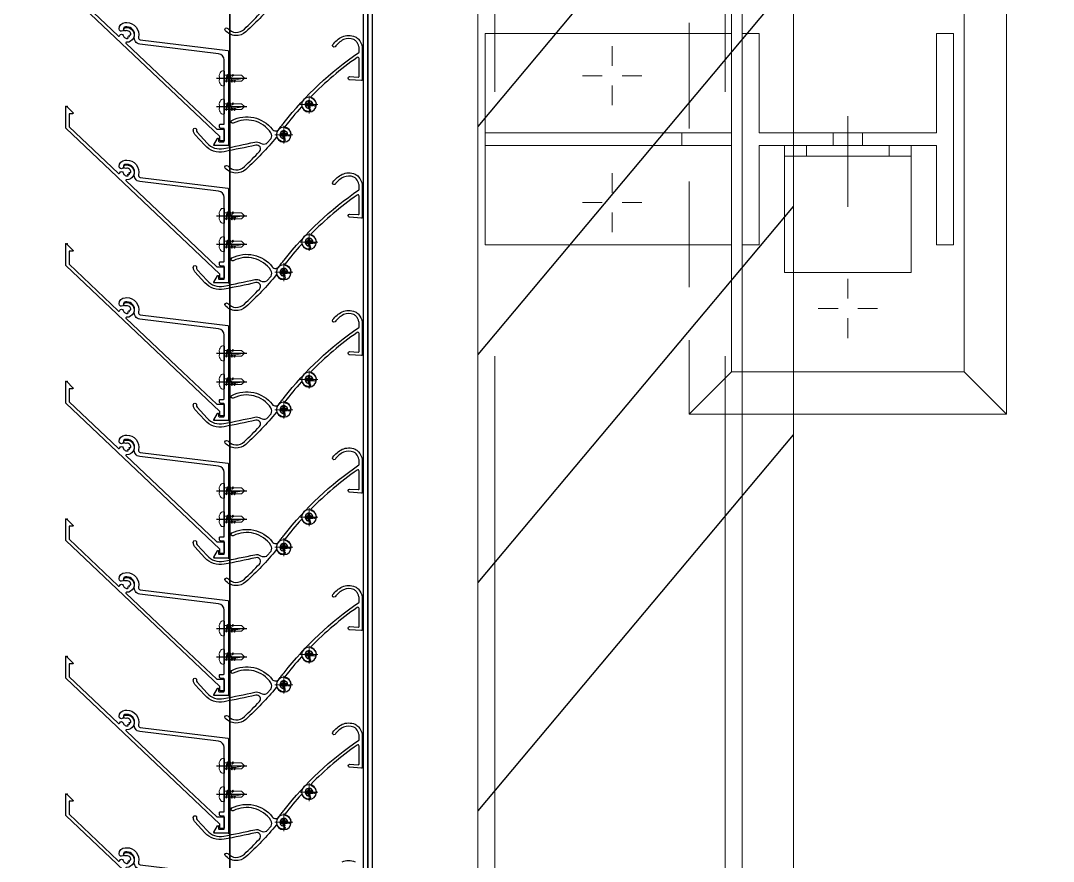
# Model space of a CAD drawing. Header units: millimetres. Extents: x 652937 to 1670132, y 1473552 to 2851037.
# Drawn here: x 708312.2 to 708800.7, y 1524728.9 to 1525126.2 of the extents above; entities that cross this region are included whole.
import ezdxf

# ---------------------------------------------------------------- set-up
doc = ezdxf.new("R2010")
doc.units = ezdxf.units.MM
for name, pattern in [('CENTER', [50.8, 31.75, -6.35, 6.35, -6.35]), ('HIDDEN', [0.375, 0.25, -0.125]), ('XKITLINE00', [0]), ('XKITLINE02', [4, 2, -2])]:
    doc.linetypes.add(name, pattern=pattern)
for name, color, linetype in [('010 - ASPG_ACCESSORIES_MAIN_COLOR_1', 1, 'Continuous'), ('010 - ASPG_EXTR_MAIN_COLOR_2', 2, 'Continuous'), ('010 - ASPG_FRAMING_MAIN_COLOR_2', 2, 'Continuous'), ('010 - ASPG_FRAMING_SUB_COLOR_2', 1, 'Continuous'), ('010 - ASPG_FRAMING_WIPEOUT_', 250, 'Continuous'), ('BOLT & SCREW', 251, 'Continuous'), ('Center Line', 1, 'CENTER'), ('TEXT', 3, 'Continuous')]:
    doc.layers.add(name, color=color, linetype=linetype)
doc.layers.add('010 - ASPG_EXTR_DEF_SUB', color=250, linetype='Continuous', plot=False)
for name, color, linetype, lineweight in [('12-GRID', 1, 'CENTER', 13), ('A-230-M_FLOOR', 2, 'Continuous', 25), ('A-FLOR-E', 2, 'Continuous', 9), ('A-WALL', 2, 'Continuous', 25), ('Bolt', 7, 'Continuous', 0), ('Part', 2, 'Continuous', 0), ('SCREW', 8, 'Continuous', 5)]:
    doc.layers.add(name, color=color, linetype=linetype, lineweight=lineweight)

# ---------------------------------------------------------------- blocks, each defined once
blk = doc.blocks.new('opening')
at = {"layer": 'A-230-M_FLOOR', "color": 15, "linetype": 'HIDDEN', "ltscale": 30}
blk.add_lwpolyline([(6.95978, 13.73489), (23.21289, 1.69726)], dxfattribs=at)
blk = doc.blocks.new('3')
at = {"layer": 'Bolt', "color": 11, "linetype": 'XKITLINE00', "lineweight": 0}
for p, q in [((-113.1237, 1.8193), (-113.1237, 1.7726)), ((-113.1237, 1.8193), (-113.1237, 1.7726)), ((-112.8237, 1.8193), (-112.8237, 1.7726)), ((-112.8237, 1.8193), (-112.8237, 1.7726)), ((-113.1937, 1.7493), (-113.1471, 1.7493)), ((-113.1937, 1.7493), (-113.1471, 1.7493)), ((-113.0537, 1.7493), (-113.1003, 1.7493)), ((-113.0537, 1.7493), (-113.1003, 1.7493)), ((-112.8937, 1.7493), (-112.8471, 1.7493)), ((-112.8937, 1.7493), (-112.8471, 1.7493)), ((-112.7537, 1.7493), (-112.8003, 1.7493)), ((-112.7537, 1.7493), (-112.8003, 1.7493)), ((-113.1237, 1.6793), (-113.1237, 1.7259)), ((-113.1237, 1.6793), (-113.1237, 1.7259)), ((-112.8237, 1.6793), (-112.8237, 1.7259)), ((-112.8237, 1.6793), (-112.8237, 1.7259)), ((-113.3737, 1.2619), (-113.3737, 1.2152)), ((-113.4437, 1.1919), (-113.3971, 1.1919)), ((-113.3037, 1.1919), (-113.3503, 1.1919)), ((-113.3737, 1.1219), (-113.3737, 1.1685))]:
    blk.add_line(p, q, dxfattribs=at)
at = {"layer": 'Bolt', "color": 11, "linetype": 'XKITLINE02', "lineweight": 0}
for p, q in [((-112.9887, 1.2894), (-113.0137, 1.2894)), ((-112.9587, 1.2269), (-112.9887, 1.2269)), ((-112.9191, 1.1919), (-113.1337, 1.1919)), ((-112.9587, 1.1569), (-112.9887, 1.1569)), ((-112.9887, 1.0944), (-113.0137, 1.0944))]:
    blk.add_line(p, q, dxfattribs=at)
at = {"layer": 'Part', "color": 251, "linetype": 'HIDDEN', "lineweight": 0, "ltscale": 5}
for p, q in [((-111.6117, 2.0268), (-145.7311, 2.0276)), ((-111.6117, 1.4818), (-145.7311, 1.4826))]:
    blk.add_line(p, q, dxfattribs=at)
at = {"layer": 'Part', "color": 2, "linetype": 'XKITLINE02', "lineweight": 0}
for p, q in [((-112.9887, 2.0493), (-112.9887, 1.4669)), ((-112.9587, 2.0493), (-112.9587, 1.4669))]:
    blk.add_line(p, q, dxfattribs=at)
at = {"layer": 'Part', "color": 2, "linetype": 'HIDDEN', "lineweight": 0}
blk.add_line((-113.6237, 1.5669), (-113.5237, 1.4669), dxfattribs=at)
at = {"layer": 'Part', "color": 11, "linetype": 'XKITLINE02', "lineweight": 0}
for p, q in [((-112.9887, 1.5849), (-112.9587, 1.5849)), ((-112.9887, 1.3419), (-112.9887, 1.0419))]:
    blk.add_line(p, q, dxfattribs=at)
at = {"layer": 'Part', "color": 2, "lineweight": 0}
for p, q in [((-113.0137, 1.3419), (-113.0137, 1.0419)), ((-113.5237, 0.9169), (-113.6237, 0.8169))]:
    blk.add_line(p, q, dxfattribs=at)
at = {"layer": 'Part', "color": 4, "lineweight": 0}
blk.add_lwpolyline([(-145.7311, 1.4426), (-111.6117, 1.4418), (-111.6117, 2.0668), (-145.7311, 2.0676)], close=True, dxfattribs=at)
at = {"layer": 'Part', "color": 2, "linetype": 'XKITLINE02', "lineweight": 0}
blk.add_lwpolyline([(-112.7237, 1.4669), (-112.7237, 2.0493), (-113.2237, 2.0493), (-113.2237, 1.4669)], dxfattribs=at)
at = {"layer": 'Part', "color": 2, "linetype": 'HIDDEN', "lineweight": 0}
blk.add_lwpolyline([(-112.3237, 1.4383), (-112.3237, 1.5669), (-113.6237, 1.5669), (-113.6237, 1.4383)], dxfattribs=at)
at = {"layer": 'Part', "color": 2, "lineweight": 0}
for points in [[(-112.4237, 1.4669), (-113.5237, 1.4669), (-113.5237, 0.9169), (-112.4237, 0.9169)], [(-113.2237, 0.9819), (-112.9887, 0.9819), (-112.9887, 1.4019), (-113.2237, 1.4019), (-113.2237, 1.4419), (-112.7237, 1.4419), (-112.7237, 1.4019), (-112.9587, 1.4019), (-112.9587, 0.9819), (-112.7237, 0.9819), (-112.7237, 0.9419), (-113.2237, 0.9419)]]:
    blk.add_lwpolyline(points, close=True, dxfattribs=at)
for points in [[(-113.6237, 1.4383), (-113.6237, 0.8169), (-112.3237, 0.8169), (-112.3237, 1.4383)], [(-112.9887, 1.0419), (-113.2887, 1.0419), (-113.2887, 1.3419), (-112.9887, 1.3419)]]:
    blk.add_lwpolyline(points, dxfattribs=at)
blk = doc.blocks.new('W-1-PP18-ST_ENT3_REV02_20260413-050421_PP18_ENT3_MAIN_PLAN')
at = {"layer": 'A-FLOR-E'}
h = blk.add_hatch(dxfattribs=at)
h.set_pattern_fill('CROSS', color=250, scale=50, angle=210.769)
h.set_pattern_definition([(90.0083, (9903.9, -26817.58), (-317.546, 317.454), [158.75, -476.25]), (180.0083, (9983.25, -26738.2), (-317.454, -317.546), [158.75, -476.25])])
h.paths.add_polyline_path([(10552.77, -11720.11), (10552.66, -10920), (11302.46, -10919.89), (11302.57, -11720)], flags=16)
h.paths.add_polyline_path([(18712.43, -10369.25), (18712.71, -10275.14), (20062.22, -10274.99), (20062.22, -7304.82), (20062.22, 1006.47), (8350.24, 1013.83), (8352.58, -15559.01), (13097.4, -15549.92), (13097.37, -10370.04)])
at = {"layer": 'TEXT'}
h = blk.add_hatch(dxfattribs=at)
h.set_pattern_fill('ANSI34', color=250, scale=21.831008, angle=305.769)
h.set_pattern_definition([(230.0083, (16484.82, -22407.65), (318.622, -267.277), []), (230.0083, (16387.17, -22416.2), (318.622, -267.277), []), (230.0083, (16289.52, -22424.77), (318.622, -267.277), []), (230.0083, (16191.87, -22433.32), (318.622, -267.277), [])])
h.paths.add_polyline_path([(8351.91, -15550.1), (8350.22, 1004.77), (20060.18, 1006.6), (20061.88, -15548.27)], flags=16)
h.paths.add_polyline_path([(8201.93, -15700.13), (8201.11, 1155.65), (20210.65, 1155.93), (20211.47, -15699.85)])
at = {"layer": 'A-WALL', "color": 2, "lineweight": 13}
blk.add_lwpolyline([(20062.22, 1006.47), (20062.22, -15549.89), (8352.6, -15549.94), (8350.22, 1004.77)], close=True, dxfattribs=at)
at = {"xscale": 200.000000000001, "yscale": 200.000000000001, "zscale": 200.000000000001, "rotation": 90}
blk.add_blockref('3', (8614.44, 23052.34), dxfattribs=at)
at = {"color": 4, "xscale": 1000, "yscale": 1000, "zscale": 1000, "rotation": 90.00830806532032}
blk.add_blockref('opening', (9903.25, -22408.6), dxfattribs=at)
blk = doc.blocks.new('PZG35-9D5')
at = {"layer": 'Center Line'}
blk.add_line((0, 3.73), (0, -10.53), dxfattribs=at)
at = {"layer": 'SCREW', "color": 8}
for p, q in [((-1.4, 0), (-1.4, -1.09)), ((1.4, 0), (1.4, -0.59)), ((-1.85, -1.4), (1.85, -0.9)), ((-1.85, -1.4), (-1.4, -1.09)), ((-1.85, -1.4), (-1.4, -1.71)), ((-1.85, -2.7), (1.85, -2.2)), ((-1.85, -2.7), (-1.4, -2.39)), ((-1.85, -2.7), (-1.4, -3.01)), ((-1.85, -4), (-1.4, -3.69)), ((-1.85, -4), (-0.99, -3.88)), ((-1.85, -4), (-1.4, -4.31)), ((-1.4, -1.09), (1.4, -0.59)), ((-1.4, -1.71), (1.4, -1.21)), ((-1.4, -1.71), (-1.4, -2.39)), ((-1.4, -2.39), (1.4, -1.89)), ((-1.4, -3.01), (1.4, -2.51)), ((-1.4, -3.01), (-1.4, -3.69)), ((-1.4, -3.69), (-0.84, -3.59)), ((-1.4, -4.31), (-1.18, -4.27)), ((-1.4, -4.31), (-1.4, -8.1)), ((0.56, -3.34), (1.4, -3.19)), ((0.71, -3.65), (1.85, -3.5)), ((0.71, -3.93), (1.4, -3.81)), ((0.71, -4.61), (1.4, -4.49)), ((0.71, -4.95), (1.85, -4.8)), ((1.85, -0.9), (1.4, -0.59)), ((1.85, -0.9), (1.4, -1.21)), ((1.4, -1.21), (1.4, -1.89)), ((1.85, -2.2), (1.4, -1.89)), ((1.85, -2.2), (1.4, -2.51)), ((1.4, -2.51), (1.4, -3.19)), ((1.85, -3.5), (1.4, -3.19)), ((1.85, -3.5), (1.4, -3.81)), ((1.4, -3.81), (1.4, -4.49)), ((1.85, -4.8), (1.4, -4.49)), ((1.85, -4.8), (1.4, -5.11)), ((0, -9.5), (-1.4, -8.1)), ((0, -9.5), (1.4, -8.1)), ((0.71, -5.23), (1.4, -5.11)), ((1.4, -5.11), (1.4, -8.1))]:
    blk.add_line(p, q, dxfattribs=at)
blk.add_lwpolyline([(0, -9.5), (0.71, -5.23), (0.71, -3.6, 0.417657), (0.41, -3.3, 0.108102), (-0.84, -3.59), (-1.4, -4.7)], format="xyb", dxfattribs=at)
blk = doc.blocks.new('*U9352')
at = {"layer": 'SCREW', "color": 6}
blk.add_lwpolyline([(3.03, 1.78, 0.09906), (0.8, 2.55), (0.8, 2.27), (-0.8, 2.27), (-0.8, 2.55, 0.09906), (-3.03, 1.78, 0.266588), (-3.5, 0.96), (-3.5, 0.2, 0.414214), (-3.3, 0), (3.3, 0, 0.414214), (3.5, 0.2), (3.5, 0.96, 0.266588)], format="xyb", close=True, dxfattribs=at)
at = {"layer": 'SCREW'}
blk.add_blockref('PZG35-9D5', (0, 0), dxfattribs=at)
blk = doc.blocks.new('*U9355')
blk.add_point((0, 0))
at = {"layer": '010 - ASPG_ACCESSORIES_MAIN_COLOR_1'}
blk.add_lwpolyline([(-39.7, -0.6, 0.414214), (-40, -0.9), (-40, -7.37, 0.57735), (-39.65, -7.57), (-36.64, -5.83, 0.767327), (-36.79, -5.3), (-37.9, -5.3, -0.414214), (-38.2, -5), (-38.2, -2.8, -0.414214), (-38, -2.6), (-32.18, -2.6, -0.388879), (-31.98, -2.78), (-31.85, -4.34, 0.388879), (-31.35, -4.8), (-30.3, -4.8, 0.414214), (-30, -4.5), (-30, -2.9, -0.414214), (-29.7, -2.6), (0.41, -2.6, -0.378969), (3.39, -5.24), (7.95, -42.52, 0.446593), (11.62, -45.08, -0.489802), (16.08, -48.68), (16.06, -49.36, -0.18248), (15.8, -50.02, -0.267949), (15.33, -50.17, 1.122115), (15.1, -52.34, 0.405004), (18.06, -49.4), (18.08, -48.72, 0.489805), (11.16, -43.13, -0.446597), (9.94, -42.28), (4.87, -0.85, 0.364176), (4.57, -0.6)], format="xyb", close=True, dxfattribs=at)
at = {"layer": '010 - ASPG_EXTR_DEF_SUB'}
for p in [(-40, -0.5), (43.44, -76.9), (43.44, -77.5)]:
    blk.add_point(p, dxfattribs=at)
at = {"layer": '010 - ASPG_EXTR_MAIN_COLOR_2'}
blk.add_lwpolyline([(11.37, -48.15), (11.47, -47.44), (12.18, -47.56), (12.29, -46.79, -0.535538), (14.19, -49.17, 0.991572), (15.66, -49.58, 1.157025), (8.79, -48.77, -0.688558), (8.27, -48.99), (-17.14, -22.17), (-32.34, -6.13), (-32.34, -2.9, 0.414312), (-32.64, -2.6), (-37.54, -2.6, 0.414116), (-37.84, -2.9), (-37.84, -4.3, 0.414214), (-37.54, -4.6), (-35.99, -4.6, -0.205895), (-35.77, -4.69), (33.23, -77.5), (43.14, -77.5, 0.668179), (43.36, -76.99), (40.52, -74.15, 0.668179), (40.01, -74.36), (40.01, -76), (33.87, -76), (11.86, -52.78, -0.558354), (12.08, -51.95, 0.766275), (12.04, -50.39, -0.438583), (10.71, -48.05)], format="xyb", close=True, dxfattribs=at)
at = {"layer": 'SCREW', "rotation": 180}
for p in [(-21.65, -2.5), (-8.24, -2.5)]:
    blk.add_blockref('*U9352', p, dxfattribs=at)
blk = doc.blocks.new('*U8772')
blk.add_wipeout([(1234, 4), (60, 4), (60, 69.3), (1234, 69.3)]).dxf.layer = '010 - ASPG_FRAMING_WIPEOUT_'
at = {"layer": '010 - ASPG_FRAMING_MAIN_COLOR_2'}
blk.add_lwpolyline([(1204, 69.3), (90, 69.3), (90, 6), (1204, 6)], close=True, dxfattribs=at)
at = {"layer": '010 - ASPG_FRAMING_SUB_COLOR_2'}
for points in [[(1234, 4), (60, 4), (60, 69.3), (1234, 69.3)], [(60, 2), (60, 4), (1234, 4), (1234, 2)]]:
    blk.add_lwpolyline(points, close=True, dxfattribs=at)
at = {"color": 1, "xscale": -1, "rotation": 180}
for p in [(552.61, 69.3), (617.61, 69.3), (682.61, 69.3), (747.61, 69.3), (812.61, 69.3), (877.61, 69.3), (942.61, 69.3)]:
    blk.add_blockref('*U9355', p, dxfattribs=at)
blk = doc.blocks.new('*U9351')
at = {"layer": '12-GRID', "color": 8, "linetype": 'CENTER'}
for p, q in [((0, -6.2), (0, 2.2)), ((-4.2, -2), (4.2, -2))]:
    blk.add_line(p, q, dxfattribs=at)
at = {"layer": 'BOLT & SCREW'}
for p, q in [((-0.55, -1.77), (-1.77, -1.56)), ((-0.55, -2.23), (-1.77, -2.44)), ((-0.46, -1.77), (-0.88, -1.56)), ((-0.46, -2.23), (-0.88, -2.44)), ((-0.23, -1.45), (-0.44, -0.23)), ((-0.23, -1.54), (-0.44, -1.12)), ((-0.23, -2.46), (-0.44, -2.88)), ((-0.23, -2.55), (-0.44, -3.77)), ((0.23, -1.45), (0.44, -0.23)), ((0.23, -1.54), (0.44, -1.12)), ((0.44, -2.88), (0.23, -2.46)), ((0.23, -2.55), (0.44, -3.77)), ((0.46, -1.77), (0.88, -1.56)), ((0.46, -2.23), (0.88, -2.44)), ((0.55, -1.77), (1.77, -1.56)), ((0.55, -2.23), (1.77, -2.44))]:
    blk.add_line(p, q, dxfattribs=at)
for points in [[(-1.77, -1.56), (-0.88, -1.56, 0.414214), (-0.44, -1.12), (-0.44, -0.23), (0.44, -0.23), (0.44, -1.12, 0.414214), (0.88, -1.56), (1.77, -1.56), (1.77, -2.44), (0.88, -2.44, 0.414214), (0.44, -2.88), (0.44, -3.77), (-0.44, -3.77), (-0.44, -2.88, 0.414214), (-0.88, -2.44), (-1.77, -2.44)], [(0.23, -2.46, -0.414214), (0.46, -2.23), (0.55, -2.23), (0.55, -1.77), (0.46, -1.77, -0.414214), (0.23, -1.54), (0.23, -1.45), (-0.23, -1.45), (-0.23, -1.54, -0.414214), (-0.46, -1.77), (-0.55, -1.77), (-0.55, -2.23), (-0.46, -2.23, -0.414214), (-0.23, -2.46), (-0.23, -2.55), (0.23, -2.55)]]:
    blk.add_lwpolyline(points, format="xyb", close=True, dxfattribs=at)
blk.add_circle((0, -2), 3.5, dxfattribs=at)
blk = doc.blocks.new('*U8773')
at = {"layer": '010 - ASPG_EXTR_DEF_SUB', "color": 152, "true_color": 0x2776bb}
for p in [(455, 0), (520, 0), (585, 0), (650, 0), (715, 0), (780, 0)]:
    blk.add_point(p, dxfattribs=at)
at = {"layer": '010 - ASPG_EXTR_MAIN_COLOR_2', "color": 2}
for points in [[(441.15, 60.56, 0.208323), (441.19, 66.64, 0.100528)], [(848.56, 29.38, 0.030674), (833.46, 15.06, 0.4171), (834.11, 5.27, 0.935553), (835.1, 6.41, -0.43441), (834.8, 14.29, -0.014998), (841.92, 21.45, -0.738349)]]:
    blk.add_lwpolyline(points, format="xyb", dxfattribs=at)
for points in [[(485.76, 70.07, 0.433659), (485.46, 69.75), (485.84, 63.96, 0.082069), (485.86, 63.87, 0.720654), (487.33, 63.97, 0.079224), (487.34, 64.07), (487.07, 68.14, -0.433659), (487.47, 68.57), (495.86, 68.57, -0.607385), (496.35, 67.62, -0.045829), (477.78, 45.76, -0.560492), (477.29, 45.89, 0.31786), (474.21, 48.24, 0.953288), (474.08, 46.72, -2.423004), (472.26, 44.89, 0.952315), (470.74, 44.76, 0.300821), (472.89, 41.76, -0.560492), (472.98, 41.25, -0.019425), (463.62, 33.46, -0.552501), (463.15, 33.64, 0.344461), (459.99, 36.3, 0.952015), (459.86, 34.78, -2.423186), (458.04, 32.95, 0.952015), (456.52, 32.82, 0.2854), (458.49, 29.89, -0.553378), (458.56, 29.38, 0.030674), (443.46, 15.06, 0.4171), (444.11, 5.27, 0.935553), (445.1, 6.41, -0.43441), (444.8, 14.29, -0.014998), (451.92, 21.45, -0.738349), (454.92, 19.76, 0.004917), (451.81, 4.8, 0.263611), (454.88, -4.46), (460, -9.08, 0.125884), (461.27, -9.75, 0.044275), (462.09, -9.87, 1.107655), (462.13, -8.33, -0.215596), (461.02, -7.99), (455.89, -3.35, -0.263611), (453.28, 4.51, -0.004855), (456.34, 19.26, 0.23396), (455.82, 21.95, -0.24081), (455.71, 24.9, -0.104157), (455.78, 25), (457.99, 26.93, -0.229021), (460.7, 26.89, -0.381721), (465.27, 9.07, 0.977382), (466.62, 8.41, 0.361105), (462.41, 27.5, -0.496126), (462.44, 30.69, 0.003188), (464.06, 31.9, -0.002827), (465.56, 33.07, 0.077048), (498.74, 68.44, -0.247674), (498.99, 68.57), (500.98, 68.57, -0.044131), (501.47, 68.5, -0.125846), (503.96, 67.21, -0.098851), (504.82, 66.03, -0.205828), (504.79, 61.2, -0.115116), (501.37, 57.18, 0.822373), (502.46, 56.1, 0.109185), (506.15, 60.56, 0.208323), (506.19, 66.64, 0.100528), (504.97, 68.32, 0.145116), (501.29, 70.07)], [(550.76, 70.07, 0.433659), (550.46, 69.75), (550.84, 63.96, 0.082069), (550.86, 63.87, 0.720654), (552.33, 63.97, 0.079224), (552.34, 64.07), (552.07, 68.14, -0.433659), (552.47, 68.57), (560.86, 68.57, -0.607385), (561.35, 67.62, -0.045829), (542.78, 45.76, -0.560492), (542.29, 45.89, 0.31786), (539.21, 48.24, 0.953288), (539.08, 46.72, -2.423004), (537.26, 44.89, 0.952315), (535.74, 44.76, 0.300821), (537.89, 41.76, -0.560492), (537.98, 41.25, -0.019425), (528.62, 33.46, -0.552501), (528.15, 33.64, 0.344461), (524.99, 36.3, 0.952015), (524.86, 34.78, -2.423186), (523.04, 32.95, 0.952015), (521.52, 32.82, 0.2854), (523.49, 29.89, -0.553378), (523.56, 29.38, 0.030674), (508.46, 15.06, 0.4171), (509.11, 5.27, 0.935553), (510.1, 6.41, -0.43441), (509.8, 14.29, -0.014998), (516.92, 21.45, -0.738349), (519.92, 19.76, 0.004917), (516.81, 4.8, 0.263611), (519.88, -4.46), (525, -9.08, 0.125884), (526.27, -9.75, 0.044275), (527.09, -9.87, 1.107655), (527.13, -8.33, -0.215596), (526.02, -7.99), (520.89, -3.35, -0.263611), (518.28, 4.51, -0.004855), (521.34, 19.26, 0.23396), (520.82, 21.95, -0.24081), (520.71, 24.9, -0.104157), (520.78, 25), (522.99, 26.93, -0.229021), (525.7, 26.89, -0.381721), (530.27, 9.07, 0.977382), (531.62, 8.41, 0.361105), (527.41, 27.5, -0.496126), (527.44, 30.69, 0.003188), (529.06, 31.9, -0.002827), (530.56, 33.07, 0.077048), (563.74, 68.44, -0.247674), (563.99, 68.57), (565.98, 68.57, -0.044131), (566.47, 68.5, -0.125846), (568.96, 67.21, -0.098851), (569.82, 66.03, -0.205828), (569.79, 61.2, -0.115116), (566.37, 57.18, 0.822373), (567.46, 56.1, 0.109185), (571.15, 60.56, 0.208323), (571.19, 66.64, 0.100528), (569.97, 68.32, 0.145116), (566.29, 70.07)], [(615.76, 70.07, 0.433659), (615.46, 69.75), (615.84, 63.96, 0.082069), (615.86, 63.87, 0.720654), (617.33, 63.97, 0.079224), (617.34, 64.07), (617.07, 68.14, -0.433659), (617.47, 68.57), (625.86, 68.57, -0.607385), (626.35, 67.62, -0.045829), (607.78, 45.76, -0.560492), (607.29, 45.89, 0.31786), (604.21, 48.24, 0.953288), (604.08, 46.72, -2.423004), (602.26, 44.89, 0.952315), (600.74, 44.76, 0.300821), (602.89, 41.76, -0.560492), (602.98, 41.25, -0.019425), (593.62, 33.46, -0.552501), (593.15, 33.64, 0.344461), (589.99, 36.3, 0.952015), (589.86, 34.78, -2.423186), (588.04, 32.95, 0.952015), (586.52, 32.82, 0.2854), (588.49, 29.89, -0.553378), (588.56, 29.38, 0.030674), (573.46, 15.06, 0.4171), (574.11, 5.27, 0.935553), (575.1, 6.41, -0.43441), (574.8, 14.29, -0.014998), (581.92, 21.45, -0.738349), (584.92, 19.76, 0.004917), (581.81, 4.8, 0.263611), (584.88, -4.46), (590, -9.08, 0.125884), (591.27, -9.75, 0.044275), (592.09, -9.87, 1.107655), (592.13, -8.33, -0.215596), (591.02, -7.99), (585.89, -3.35, -0.263611), (583.28, 4.51, -0.004855), (586.34, 19.26, 0.23396), (585.82, 21.95, -0.24081), (585.71, 24.9, -0.104157), (585.78, 25), (587.99, 26.93, -0.229021), (590.7, 26.89, -0.381721), (595.27, 9.07, 0.977382), (596.62, 8.41, 0.361105), (592.41, 27.5, -0.496126), (592.44, 30.69, 0.003188), (594.06, 31.9, -0.002827), (595.56, 33.07, 0.077048), (628.74, 68.44, -0.247674), (628.99, 68.57), (630.98, 68.57, -0.044131), (631.47, 68.5, -0.125846), (633.96, 67.21, -0.098851), (634.82, 66.03, -0.205828), (634.79, 61.2, -0.115116), (631.37, 57.18, 0.822373), (632.46, 56.1, 0.109185), (636.15, 60.56, 0.208323), (636.19, 66.64, 0.100528), (634.97, 68.32, 0.145116), (631.29, 70.07)], [(680.76, 70.07, 0.433659), (680.46, 69.75), (680.84, 63.96, 0.082069), (680.86, 63.87, 0.720654), (682.33, 63.97, 0.079224), (682.34, 64.07), (682.07, 68.14, -0.433659), (682.47, 68.57), (690.86, 68.57, -0.607385), (691.35, 67.62, -0.045829), (672.78, 45.76, -0.560492), (672.29, 45.89, 0.31786), (669.21, 48.24, 0.953288), (669.08, 46.72, -2.423004), (667.26, 44.89, 0.952315), (665.74, 44.76, 0.300821), (667.89, 41.76, -0.560492), (667.98, 41.25, -0.019425), (658.62, 33.46, -0.552501), (658.15, 33.64, 0.344461), (654.99, 36.3, 0.952015), (654.86, 34.78, -2.423186), (653.04, 32.95, 0.952015), (651.52, 32.82, 0.2854), (653.49, 29.89, -0.553378), (653.56, 29.38, 0.030674), (638.46, 15.06, 0.4171), (639.11, 5.27, 0.935553), (640.1, 6.41, -0.43441), (639.8, 14.29, -0.014998), (646.92, 21.45, -0.738349), (649.92, 19.76, 0.004917), (646.81, 4.8, 0.263611), (649.88, -4.46), (655, -9.08, 0.125884), (656.27, -9.75, 0.044275), (657.09, -9.87, 1.107655), (657.13, -8.33, -0.215596), (656.02, -7.99), (650.89, -3.35, -0.263611), (648.28, 4.51, -0.004855), (651.34, 19.26, 0.23396), (650.82, 21.95, -0.24081), (650.71, 24.9, -0.104157), (650.78, 25), (652.99, 26.93, -0.229021), (655.7, 26.89, -0.381721), (660.27, 9.07, 0.977382), (661.62, 8.41, 0.361105), (657.41, 27.5, -0.496126), (657.44, 30.69, 0.003188), (659.06, 31.9, -0.002827), (660.56, 33.07, 0.077048), (693.74, 68.44, -0.247674), (693.99, 68.57), (695.98, 68.57, -0.044131), (696.47, 68.5, -0.125846), (698.96, 67.21, -0.098851), (699.82, 66.03, -0.205828), (699.79, 61.2, -0.115116), (696.37, 57.18, 0.822373), (697.46, 56.1, 0.109185), (701.15, 60.56, 0.208323), (701.19, 66.64, 0.100528), (699.97, 68.32, 0.145116), (696.29, 70.07)], [(745.76, 70.07, 0.433659), (745.46, 69.75), (745.84, 63.96, 0.082069), (745.86, 63.87, 0.720654), (747.33, 63.97, 0.079224), (747.34, 64.07), (747.07, 68.14, -0.433659), (747.47, 68.57), (755.86, 68.57, -0.607385), (756.35, 67.62, -0.045829), (737.78, 45.76, -0.560492), (737.29, 45.89, 0.31786), (734.21, 48.24, 0.953288), (734.08, 46.72, -2.423004), (732.26, 44.89, 0.952315), (730.74, 44.76, 0.300821), (732.89, 41.76, -0.560492), (732.98, 41.25, -0.019425), (723.62, 33.46, -0.552501), (723.15, 33.64, 0.344461), (719.99, 36.3, 0.952015), (719.86, 34.78, -2.423186), (718.04, 32.95, 0.952015), (716.52, 32.82, 0.2854), (718.49, 29.89, -0.553378), (718.56, 29.38, 0.030674), (703.46, 15.06, 0.4171), (704.11, 5.27, 0.935553), (705.1, 6.41, -0.43441), (704.8, 14.29, -0.014998), (711.92, 21.45, -0.738349), (714.92, 19.76, 0.004917), (711.81, 4.8, 0.263611), (714.88, -4.46), (720, -9.08, 0.125884), (721.27, -9.75, 0.044275), (722.09, -9.87, 1.107655), (722.13, -8.33, -0.215596), (721.02, -7.99), (715.89, -3.35, -0.263611), (713.28, 4.51, -0.004855), (716.34, 19.26, 0.23396), (715.82, 21.95, -0.24081), (715.71, 24.9, -0.104157), (715.78, 25), (717.99, 26.93, -0.229021), (720.7, 26.89, -0.381721), (725.27, 9.07, 0.977382), (726.62, 8.41, 0.361105), (722.41, 27.5, -0.496126), (722.44, 30.69, 0.003188), (724.06, 31.9, -0.002827), (725.56, 33.07, 0.077048), (758.74, 68.44, -0.247674), (758.99, 68.57), (760.98, 68.57, -0.044131), (761.47, 68.5, -0.125846), (763.96, 67.21, -0.098851), (764.82, 66.03, -0.205828), (764.79, 61.2, -0.115116), (761.37, 57.18, 0.822373), (762.46, 56.1, 0.109185), (766.15, 60.56, 0.208323), (766.19, 66.64, 0.100528), (764.97, 68.32, 0.145116), (761.29, 70.07)], [(810.76, 70.07, 0.433659), (810.46, 69.75), (810.84, 63.96, 0.082069), (810.86, 63.87, 0.720654), (812.33, 63.97, 0.079224), (812.34, 64.07), (812.07, 68.14, -0.433659), (812.47, 68.57), (820.86, 68.57, -0.607385), (821.35, 67.62, -0.045829), (802.78, 45.76, -0.560492), (802.29, 45.89, 0.31786), (799.21, 48.24, 0.953288), (799.08, 46.72, -2.423004), (797.26, 44.89, 0.952315), (795.74, 44.76, 0.300821), (797.89, 41.76, -0.560492), (797.98, 41.25, -0.019425), (788.62, 33.46, -0.552501), (788.15, 33.64, 0.344461), (784.99, 36.3, 0.952015), (784.86, 34.78, -2.423186), (783.04, 32.95, 0.952015), (781.52, 32.82, 0.2854), (783.49, 29.89, -0.553378), (783.56, 29.38, 0.030674), (768.46, 15.06, 0.4171), (769.11, 5.27, 0.935553), (770.1, 6.41, -0.43441), (769.8, 14.29, -0.014998), (776.92, 21.45, -0.738349), (779.92, 19.76, 0.004917), (776.81, 4.8, 0.263611), (779.88, -4.46), (785, -9.08, 0.125884), (786.27, -9.75, 0.044275), (787.09, -9.87, 1.107655), (787.13, -8.33, -0.215596), (786.02, -7.99), (780.89, -3.35, -0.263611), (778.28, 4.51, -0.004855), (781.34, 19.26, 0.23396), (780.82, 21.95, -0.24081), (780.71, 24.9, -0.104157), (780.78, 25), (782.99, 26.93, -0.229021), (785.7, 26.89, -0.381721), (790.27, 9.07, 0.977382), (791.62, 8.41, 0.361105), (787.41, 27.5, -0.496126), (787.44, 30.69, 0.003188), (789.06, 31.9, -0.002827), (790.56, 33.07, 0.077048), (823.74, 68.44, -0.247674), (823.99, 68.57), (825.98, 68.57, -0.044131), (826.47, 68.5, -0.125846), (828.96, 67.21, -0.098851), (829.82, 66.03, -0.205828), (829.79, 61.2, -0.115116), (826.37, 57.18, 0.822373), (827.46, 56.1, 0.109185), (831.15, 60.56, 0.208323), (831.19, 66.64, 0.100528), (829.97, 68.32, 0.145116), (826.29, 70.07)]]:
    blk.add_lwpolyline(points, format="xyb", close=True, dxfattribs=at)
at = {"rotation": 179.999999999989}
for p in [(474.09, 42.89), (539.09, 42.89), (604.09, 42.89), (669.09, 42.89), (734.09, 42.89), (799.09, 42.89), (459.87, 30.95), (524.87, 30.95), (589.87, 30.95), (654.87, 30.95), (719.87, 30.95), (784.87, 30.95)]:
    blk.add_blockref('*U9351', p, dxfattribs=at)
blk = doc.blocks.new('W-1-PP18-ST_ENT3_REV02_20260413-054934_PP18_ENT3_ASPG_MAIN_PL')
at = {"rotation": 90}
blk.add_blockref('*U8772', (8153, -448), dxfattribs=at)
at = {"color": 1, "xscale": -1, "rotation": 270}
blk.add_blockref('*U8773', (8076.33, -325.15), dxfattribs=at)

msp = doc.modelspace()

# ---------------------------------------------------------------- block references
at = {"color": 6}
msp.add_blockref('W-1-PP18-ST_ENT3_REV02_20260413-050421_PP18_ENT3_MAIN_PLAN', (700327.4222, 1524612.6223), dxfattribs=at)

# ---------------------------------------------------------------- next in the draw order: block references
msp.add_blockref('W-1-PP18-ST_ENT3_REV02_20260413-054934_PP18_ENT3_ASPG_MAIN_PL', (700327.4222, 1524612.6223), dxfattribs=at)

doc.saveas('drawing.dxf')
